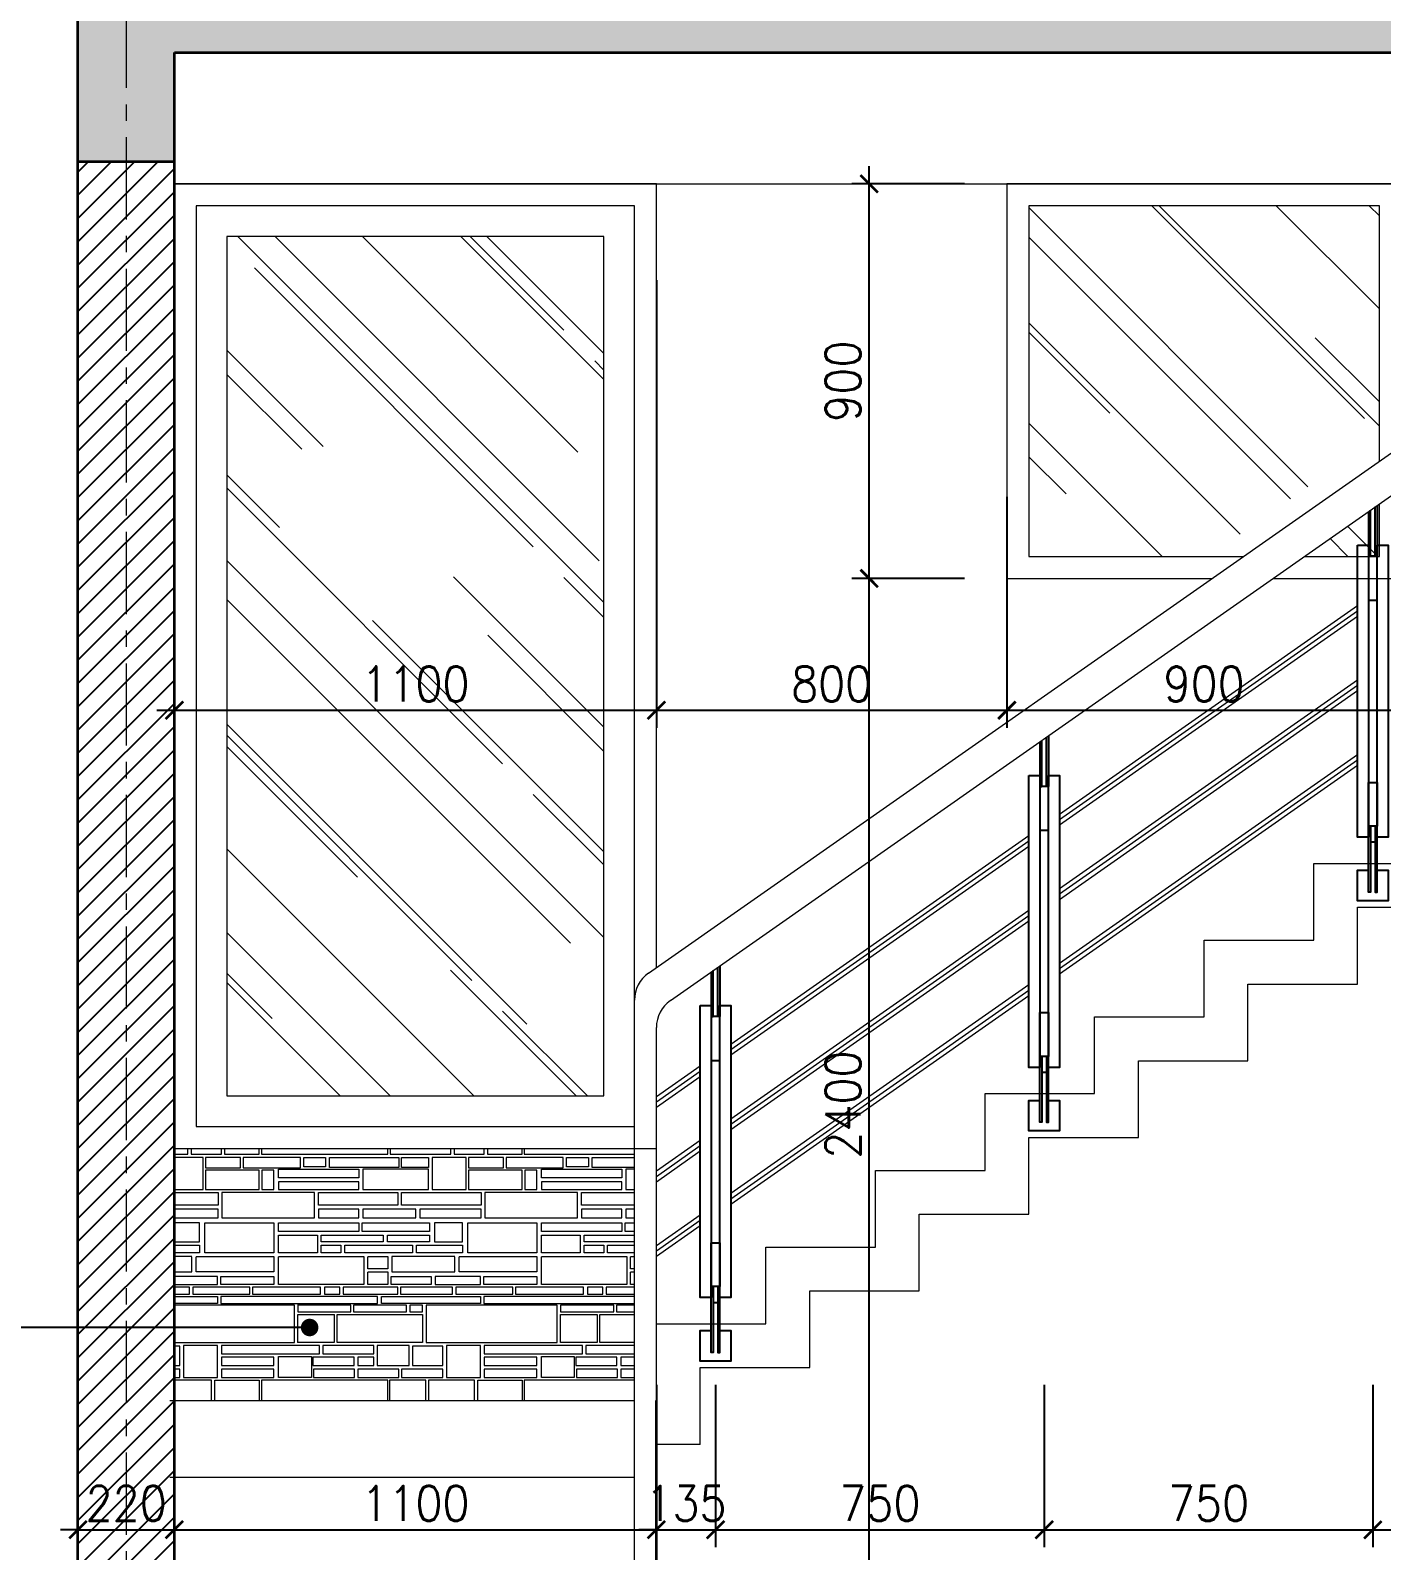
# Model space of a CAD drawing. Header units: millimetres. Extents: x -529782 to -142003, y -492574 to -273331.
# Drawn here: x -190988 to -187905, y -457506 to -454039 of the extents above; entities that cross this region are included whole.
import ezdxf

# ---------------------------------------------------------------- set-up
doc = ezdxf.new("R2010")
doc.units = ezdxf.units.MM
doc.header["$LTSCALE"] = 500
doc.header["$MEASUREMENT"] = 0
doc.header["$PDMODE"] = 3
doc.linetypes.add('CENTER', pattern=[2, 1.25, -0.25, 0.25, -0.25])
doc.layers.get('0').update_dxf_attribs({"linetype": 'CONTINUOUS', "lineweight": 13})
doc.layers.get('Defpoints').update_dxf_attribs({"color": 255, "linetype": 'CONTINUOUS', "lineweight": 13})
for name, color, linetype, lineweight in [('1.cat 30', 30, 'CONTINUOUS', 35), ('7.tim 67', 67, 'CENTER', 9), ('8.vat lieu 08', 8, 'CONTINUOUS', 5), ('CA.dim 08', 251, 'CONTINUOUS', 13), ('CA.thay 145', 145, 'CONTINUOUS', 18)]:
    doc.layers.add(name, color=color, linetype=linetype, lineweight=lineweight)
for name, color, linetype in [('HACH', 250, 'CONTINUOUS'), ('MANH1', 155, 'CONTINUOUS'), ('THAY', 7, 'CONTINUOUS')]:
    doc.layers.add(name, color=color, linetype=linetype)
doc.styles.get("Standard").update_dxf_attribs({"font": 'txt.shx', "width": 0.9})
doc.dimstyles.new('CA 40', dxfattribs={"dimscale": 0, "dimtxt": 80, "dimasz": 40, "dimexe": 40, "dimexo": 0, "dimgap": 20, "dimtad": 1, "dimdec": 0, "dimzin": 0, "dimdsep": 46, "dimtxsty": 'Standard', "dimblk": 'ARCHTICK', "dimcen": 0.09, "dimdle": 40, "dimclrd": 256, "dimclre": 256, "dimclrt": 7, "dimadec": 0, "dimazin": 0, "dimtfac": 1, "dimtdec": 0, "dimtix": 1, "dimtmove": 2, "dimatfit": 3, "dimldrblk": 'DOT', "dimfxl": 1, "dimtolj": 1, "dimtzin": 0, "dimarcsym": 0})

# ---------------------------------------------------------------- blocks, each defined once
blk = doc.blocks.new('\xadefwfw')
at = {"layer": 'MANH1'}
blk.add_line((29.7, -343.9), (40.3, -343.9), dxfattribs=at)
at = {"layer": 'THAY'}
for points in [[(45, 423.5), (45, 308), (40.3, 308), (40.3, 420.2)], [(25, 409.5), (25, 308), (29.7, 308), (29.7, 412.8)], [(45, -408.2), (70, -408.2), (70, -477.8), (0, -477.8), (0, -408.2), (25, -408.2)]]:
    blk.add_lwpolyline(points, dxfattribs=at)
for points in [[(0, 333), (25, 333), (25, -333), (0, -333)], [(45, 333), (70, 333), (70, -333), (45, -333)], [(25, 208), (45, 208), (45, 308), (25, 308)], [(25, -208), (45, -208), (45, -308), (25, -308)], [(25, -308), (29.7, -308), (29.7, -458), (25, -458)], [(45, -308), (40.3, -308), (40.3, -458), (45, -458)]]:
    blk.add_lwpolyline(points, close=True, dxfattribs=at)
blk = doc.blocks.new('_ArchTick')
at = {"color": 1, "linetype": 'ByBlock', "const_width": 0.15}
blk.add_lwpolyline([(-0.5, -0.5), (0.5, 0.5)], dxfattribs=at)
blk = doc.blocks.new('*D1015')
at = {"layer": 'CA.dim 08', "lineweight": -2, "transparency": 16777216}
for p, q in [((-190879.8, -457202.7), (-190879.8, -457498.3)), ((-190659.8, -457202.7), (-190659.8, -457498.3)), ((-190879.8, -457458.3), (-190919.8, -457458.3)), ((-190879.8, -457458.3), (-190659.8, -457458.3)), ((-190659.8, -457458.3), (-190619.8, -457458.3))]:
    blk.add_line(p, q, dxfattribs=at)
at = {"layer": 'Defpoints', "color": 0, "transparency": 16777216}
for p in [(-190879.8, -457202.7), (-190659.8, -457202.7), (-190659.8, -457458.3)]:
    blk.add_point(p, dxfattribs=at)
at = {"layer": 'CA.dim 08', "lineweight": -2, "transparency": 16777216, "xscale": 40, "yscale": 40, "zscale": 40}
blk.add_blockref('_ArchTick', (-190879.8, -457458.3), dxfattribs=at)
at = {"layer": 'CA.dim 08', "lineweight": -2, "transparency": 16777216, "xscale": 40, "yscale": 40, "zscale": 40, "rotation": 180}
blk.add_blockref('_ArchTick', (-190659.8, -457458.3), dxfattribs=at)
at = {"layer": 'CA.dim 08', "color": 7, "transparency": 16777216, "insert": (-190769.8, -457398.3), "char_height": 80, "attachment_point": 5}
blk.add_mtext('\\A1;220', dxfattribs=at)
blk = doc.blocks.new('_DOT')
at = {"color": 1, "linetype": 'ByBlock'}
blk.add_line((-0.5, 0), (-1, 0), dxfattribs=at)
at = {"color": 1, "linetype": 'ByBlock', "const_width": 0.5}
blk.add_lwpolyline([(-0.25, 0, 1), (0.25, 0, 1)], format="xyb", close=True, dxfattribs=at)
blk = doc.blocks.new('*D1016')
at = {"layer": 'CA.dim 08', "lineweight": -2, "transparency": 16777216}
for p, q in [((-190659.8, -457202.7), (-190659.8, -457498.3)), ((-189559.8, -457202.7), (-189559.8, -457498.3)), ((-190699.8, -457458.3), (-189519.8, -457458.3))]:
    blk.add_line(p, q, dxfattribs=at)
at = {"layer": 'Defpoints', "color": 0, "transparency": 16777216}
for p in [(-190659.8, -457202.7), (-189559.8, -457202.7), (-189559.8, -457458.3)]:
    blk.add_point(p, dxfattribs=at)
at = {"layer": 'CA.dim 08', "lineweight": -2, "transparency": 16777216, "xscale": 40, "yscale": 40, "zscale": 40, "rotation": 180}
blk.add_blockref('_ArchTick', (-190659.8, -457458.3), dxfattribs=at)
at = {"layer": 'CA.dim 08', "lineweight": -2, "transparency": 16777216, "xscale": 40, "yscale": 40, "zscale": 40}
blk.add_blockref('_ArchTick', (-189559.8, -457458.3), dxfattribs=at)
at = {"layer": 'CA.dim 08', "color": 7, "transparency": 16777216, "insert": (-190109.8, -457398.3), "char_height": 80, "attachment_point": 5}
blk.add_mtext('\\A1;1100', dxfattribs=at)
blk = doc.blocks.new('*D1017')
at = {"layer": 'CA.dim 08', "lineweight": -2, "transparency": 16777216}
for p, q in [((-189559.8, -457128.1), (-189559.8, -457498.3)), ((-189424.8, -457128.1), (-189424.8, -457498.3)), ((-189559.8, -457458.3), (-189599.8, -457458.3)), ((-189559.8, -457458.3), (-189424.8, -457458.3)), ((-189424.8, -457458.3), (-189384.8, -457458.3))]:
    blk.add_line(p, q, dxfattribs=at)
at = {"layer": 'Defpoints', "color": 0, "transparency": 16777216}
for p in [(-189559.8, -457128.1), (-189424.8, -457128.1), (-189424.8, -457458.3)]:
    blk.add_point(p, dxfattribs=at)
at = {"layer": 'CA.dim 08', "lineweight": -2, "transparency": 16777216, "xscale": 40, "yscale": 40, "zscale": 40}
blk.add_blockref('_ArchTick', (-189559.8, -457458.3), dxfattribs=at)
at = {"layer": 'CA.dim 08', "lineweight": -2, "transparency": 16777216, "xscale": 40, "yscale": 40, "zscale": 40, "rotation": 180}
blk.add_blockref('_ArchTick', (-189424.8, -457458.3), dxfattribs=at)
at = {"layer": 'CA.dim 08', "color": 7, "transparency": 16777216, "insert": (-189492.3, -457398.3), "char_height": 80, "attachment_point": 5}
blk.add_mtext('\\A1;135', dxfattribs=at)
blk = doc.blocks.new('*D1018')
at = {"layer": 'CA.dim 08', "lineweight": -2, "transparency": 16777216}
for p, q in [((-189424.8, -457128.1), (-189424.8, -457498.3)), ((-188674.8, -457128.1), (-188674.8, -457498.3)), ((-189464.8, -457458.3), (-188634.8, -457458.3))]:
    blk.add_line(p, q, dxfattribs=at)
at = {"layer": 'Defpoints', "color": 0, "transparency": 16777216}
for p in [(-189424.8, -457128.1), (-188674.8, -457128.1), (-188674.8, -457458.3)]:
    blk.add_point(p, dxfattribs=at)
at = {"layer": 'CA.dim 08', "lineweight": -2, "transparency": 16777216, "xscale": 40, "yscale": 40, "zscale": 40, "rotation": 180}
blk.add_blockref('_ArchTick', (-189424.8, -457458.3), dxfattribs=at)
at = {"layer": 'CA.dim 08', "lineweight": -2, "transparency": 16777216, "xscale": 40, "yscale": 40, "zscale": 40}
blk.add_blockref('_ArchTick', (-188674.8, -457458.3), dxfattribs=at)
at = {"layer": 'CA.dim 08', "color": 7, "transparency": 16777216, "insert": (-189049.8, -457398.3), "char_height": 80, "attachment_point": 5}
blk.add_mtext('\\A1;750', dxfattribs=at)
blk = doc.blocks.new('*D1019')
at = {"layer": 'CA.dim 08', "lineweight": -2, "transparency": 16777216}
for p, q in [((-188674.8, -457128.1), (-188674.8, -457498.3)), ((-187924.8, -457128.1), (-187924.8, -457498.3)), ((-188714.8, -457458.3), (-187884.8, -457458.3))]:
    blk.add_line(p, q, dxfattribs=at)
at = {"layer": 'Defpoints', "color": 0, "transparency": 16777216}
for p in [(-188674.8, -457128.1), (-187924.8, -457128.1), (-187924.8, -457458.3)]:
    blk.add_point(p, dxfattribs=at)
at = {"layer": 'CA.dim 08', "lineweight": -2, "transparency": 16777216, "xscale": 40, "yscale": 40, "zscale": 40, "rotation": 180}
blk.add_blockref('_ArchTick', (-188674.8, -457458.3), dxfattribs=at)
at = {"layer": 'CA.dim 08', "lineweight": -2, "transparency": 16777216, "xscale": 40, "yscale": 40, "zscale": 40}
blk.add_blockref('_ArchTick', (-187924.8, -457458.3), dxfattribs=at)
at = {"layer": 'CA.dim 08', "color": 7, "transparency": 16777216, "insert": (-188299.8, -457398.3), "char_height": 80, "attachment_point": 5}
blk.add_mtext('\\A1;750', dxfattribs=at)
blk = doc.blocks.new('*D1020')
at = {"layer": 'CA.dim 08', "lineweight": -2, "transparency": 16777216}
for p, q in [((-187924.8, -457128.1), (-187924.8, -457498.3)), ((-187174.8, -457128.1), (-187174.8, -457498.3)), ((-187964.8, -457458.3), (-187134.8, -457458.3))]:
    blk.add_line(p, q, dxfattribs=at)
at = {"layer": 'Defpoints', "color": 0, "transparency": 16777216}
for p in [(-187924.8, -457128.1), (-187174.8, -457128.1), (-187174.8, -457458.3)]:
    blk.add_point(p, dxfattribs=at)
at = {"layer": 'CA.dim 08', "lineweight": -2, "transparency": 16777216, "xscale": 40, "yscale": 40, "zscale": 40, "rotation": 180}
blk.add_blockref('_ArchTick', (-187924.8, -457458.3), dxfattribs=at)
at = {"layer": 'CA.dim 08', "lineweight": -2, "transparency": 16777216, "xscale": 40, "yscale": 40, "zscale": 40}
blk.add_blockref('_ArchTick', (-187174.8, -457458.3), dxfattribs=at)
at = {"layer": 'CA.dim 08', "color": 7, "transparency": 16777216, "insert": (-187549.8, -457398.3), "char_height": 80, "attachment_point": 5}
blk.add_mtext('\\A1;750', dxfattribs=at)
blk = doc.blocks.new('*D1021')
at = {"layer": 'CA.dim 08', "lineweight": -2, "transparency": 16777216}
for p, q in [((-189074, -457728.6), (-189074, -455248.6)), ((-188856.5, -455288.6), (-189114, -455288.6)), ((-188856.5, -457688.6), (-189114, -457688.6))]:
    blk.add_line(p, q, dxfattribs=at)
at = {"layer": 'Defpoints', "color": 0, "transparency": 16777216}
for p in [(-189074, -455288.6), (-188856.5, -455288.6), (-188856.5, -457688.6)]:
    blk.add_point(p, dxfattribs=at)
at = {"layer": 'CA.dim 08', "lineweight": -2, "transparency": 16777216, "xscale": 40, "yscale": 40, "zscale": 40}
for p, rotation in [((-189074, -455288.6), 90), ((-189074, -457688.6), 270)]:
    blk.add_blockref('_ArchTick', p, dxfattribs=dict(at, rotation=rotation))
at = {"layer": 'CA.dim 08', "color": 7, "transparency": 16777216, "insert": (-189134, -456488.6), "char_height": 80, "attachment_point": 5, "rotation": 90}
blk.add_mtext('\\A1;2400', dxfattribs=at)
blk = doc.blocks.new('*D1022')
at = {"layer": 'CA.dim 08', "lineweight": -2, "transparency": 16777216}
for p, q in [((-189074, -455328.6), (-189074, -454348.6)), ((-188856.5, -454388.6), (-189114, -454388.6)), ((-188856.5, -455288.6), (-189114, -455288.6))]:
    blk.add_line(p, q, dxfattribs=at)
at = {"layer": 'Defpoints', "color": 0, "transparency": 16777216}
for p in [(-189074, -454388.6), (-188856.5, -454388.6), (-188856.5, -455288.6)]:
    blk.add_point(p, dxfattribs=at)
at = {"layer": 'CA.dim 08', "lineweight": -2, "transparency": 16777216, "xscale": 40, "yscale": 40, "zscale": 40}
for p, rotation in [((-189074, -454388.6), 90), ((-189074, -455288.6), 270)]:
    blk.add_blockref('_ArchTick', p, dxfattribs=dict(at, rotation=rotation))
at = {"layer": 'CA.dim 08', "color": 7, "transparency": 16777216, "insert": (-189134, -454838.6), "char_height": 80, "attachment_point": 5, "rotation": 90}
blk.add_mtext('\\A1;900', dxfattribs=at)
blk = doc.blocks.new('*D1037')
at = {"layer": 'CA.dim 08', "lineweight": -2, "transparency": 16777216}
for p, q in [((-190659.8, -454608.3), (-190659.8, -455629.1)), ((-189559.8, -454608.3), (-189559.8, -455629.1)), ((-190699.8, -455589.1), (-189519.8, -455589.1))]:
    blk.add_line(p, q, dxfattribs=at)
at = {"layer": 'Defpoints', "color": 0, "transparency": 16777216}
for p in [(-190659.8, -454608.3), (-189559.8, -454608.3), (-189559.8, -455589.1)]:
    blk.add_point(p, dxfattribs=at)
at = {"layer": 'CA.dim 08', "lineweight": -2, "transparency": 16777216, "xscale": 40, "yscale": 40, "zscale": 40, "rotation": 180}
blk.add_blockref('_ArchTick', (-190659.8, -455589.1), dxfattribs=at)
at = {"layer": 'CA.dim 08', "lineweight": -2, "transparency": 16777216, "xscale": 40, "yscale": 40, "zscale": 40}
blk.add_blockref('_ArchTick', (-189559.8, -455589.1), dxfattribs=at)
at = {"layer": 'CA.dim 08', "color": 7, "transparency": 16777216, "insert": (-190109.8, -455529.1), "char_height": 80, "attachment_point": 5}
blk.add_mtext('\\A1;1100', dxfattribs=at)
blk = doc.blocks.new('*D1038')
at = {"layer": 'CA.dim 08', "lineweight": -2, "transparency": 16777216}
for p, q in [((-189559.8, -454608.3), (-189559.8, -455629.1)), ((-188759.8, -455102.1), (-188759.8, -455629.1)), ((-189599.8, -455589.1), (-188719.8, -455589.1))]:
    blk.add_line(p, q, dxfattribs=at)
at = {"layer": 'Defpoints', "color": 0, "transparency": 16777216}
for p in [(-189559.8, -454608.3), (-188759.8, -455102.1), (-188759.8, -455589.1)]:
    blk.add_point(p, dxfattribs=at)
at = {"layer": 'CA.dim 08', "lineweight": -2, "transparency": 16777216, "xscale": 40, "yscale": 40, "zscale": 40, "rotation": 180}
blk.add_blockref('_ArchTick', (-189559.8, -455589.1), dxfattribs=at)
at = {"layer": 'CA.dim 08', "lineweight": -2, "transparency": 16777216, "xscale": 40, "yscale": 40, "zscale": 40}
blk.add_blockref('_ArchTick', (-188759.8, -455589.1), dxfattribs=at)
at = {"layer": 'CA.dim 08', "color": 7, "transparency": 16777216, "insert": (-189159.8, -455529.1), "char_height": 80, "attachment_point": 5}
blk.add_mtext('\\A1;800', dxfattribs=at)
blk = doc.blocks.new('*D1039')
at = {"layer": 'CA.dim 08', "lineweight": -2, "transparency": 16777216}
for p, q in [((-187859.8, -454855.2), (-187859.8, -455629.1)), ((-188759.8, -455102.1), (-188759.8, -455629.1)), ((-188799.8, -455589.1), (-187819.8, -455589.1))]:
    blk.add_line(p, q, dxfattribs=at)
at = {"layer": 'Defpoints', "color": 0, "transparency": 16777216}
for p in [(-187859.8, -454855.2), (-188759.8, -455102.1), (-187859.8, -455589.1)]:
    blk.add_point(p, dxfattribs=at)
at = {"layer": 'CA.dim 08', "lineweight": -2, "transparency": 16777216, "xscale": 40, "yscale": 40, "zscale": 40, "rotation": 180}
blk.add_blockref('_ArchTick', (-188759.8, -455589.1), dxfattribs=at)
at = {"layer": 'CA.dim 08', "lineweight": -2, "transparency": 16777216, "xscale": 40, "yscale": 40, "zscale": 40}
blk.add_blockref('_ArchTick', (-187859.8, -455589.1), dxfattribs=at)
at = {"layer": 'CA.dim 08', "color": 7, "transparency": 16777216, "insert": (-188309.8, -455529.1), "char_height": 80, "attachment_point": 5}
blk.add_mtext('\\A1;900', dxfattribs=at)

msp = doc.modelspace()

# ---------------------------------------------------------------- hatches: boundary and pattern name
at = {"layer": '8.vat lieu 08'}
h = msp.add_hatch(dxfattribs=at)
h.set_pattern_fill('AR-RROOF', color=256, scale=300, angle=315, style=0)
h.set_pattern_definition([(315, (69344.02, -85503.07), (678.8225, -254.55844), [4500, -600, 1500, -300]), (315, (69732.23, -85679.14), (70.00357, 494.26764), [900, -99, 1800, -225]), (315, (69630.4, -85428.82), (1245.21504, -960.95812), [2400, -420, 1200, -300])])
h.paths.add_polyline_path([(-187909.8, -454438.6), (-188709.8, -454438.6), (-188709.8, -455238.6), (-188300.5, -455238.6), (-187909.8, -454965.1)])
h.paths.add_polyline_path([(-187909.8, -455118.7), (-188081, -455238.6), (-187909.8, -455238.6)])
h = msp.add_hatch(dxfattribs=at)
h.set_pattern_fill('AR-RROOF', color=256, scale=300, angle=315, style=0)
h.set_pattern_definition([(315, (98172.52, -85503.07), (678.82251, -254.55844), [4500, -600, 1500, -300]), (315, (98560.73, -85679.14), (70.00357, 494.26764), [900, -99, 1800, -225]), (315, (98458.9, -85428.82), (1245.21504, -960.958116), [2400, -420, 1200, -300])])
h.paths.add_polyline_path([(-189679.8, -454508.6), (-190539.8, -454508.6), (-190539.8, -456468.6), (-189679.8, -456468.6)])
h = msp.add_hatch(dxfattribs=at)
h.set_pattern_fill('FLDSTONE', color=250, scale=600, style=0, pattern_type=2)
h.set_pattern_definition([(180, (98252.4, -85111.3), (-7e-14, -600), [74.9442, -525.0558]), (270, (98252.4, -85063.87), (600, -1e-13), [47.4408, -552.5592]), (180, (98372.3, -85499.6), (-7e-14, -600), [194.8548, -405.1452]), (270, (98372.3, -85435.9), (600, -1e-13), [63.6702, -536.3298]), (0, (98177.46, -85435.9), (0, 600), [194.8548, -405.1452]), (90, (98177.46, -85499.6), (-600, 4e-14), [63.6702, -536.3298]), (180, (98427.3, -85499.6), (-7e-14, -600), [46.2156, -553.7844]), (270, (98427.3, -85470.86), (600, -1e-13), [28.7142, -571.2858]), (0, (98381.06, -85470.86), (0, 600), [46.2156, -553.7844]), (90, (98381.06, -85499.6), (-600, 4e-14), [28.7142, -571.2858]), (180, (98525.95, -85499.6), (-7e-14, -600), [91.182, -508.818]), (270, (98525.95, -85480.85), (600, -1e-13), [18.7266, -581.2734]), (0, (98434.77, -85480.85), (0, 600), [91.182, -508.818]), (90, (98434.77, -85499.6), (-600, 4e-14), [18.7266, -581.2734]), (180, (98579.66, -85435.9), (-7e-14, -600), [143.643, -456.357]), (90, (98579.66, -85470.86), (-600, 4e-14), [34.9566, -565.0434]), (0, (98436, -85470.86), (0, 600), [143.643, -456.357]), (270, (98436, -85435.9), (600, -1e-13), [34.9566, -565.0434]), (270, (98427.3, -85435.9), (600, -1e-13), [27.4656, -572.5344]), (0, (98381.06, -85435.9), (0, 600), [46.2156, -553.7844]), (90, (98381.06, -85463.37), (-600, 4e-14), [27.4656, -572.5344]), (180, (98427.3, -85463.37), (-7e-14, -600), [46.2156, -553.7844]), (180, (98638.36, -85480.85), (-7e-14, -600), [103.6728, -496.3272]), (90, (98638.36, -85499.6), (-600, 4e-14), [18.7266, -581.2734]), (0, (98534.7, -85499.6), (0, 600), [103.6728, -496.3272]), (270, (98534.7, -85480.85), (600, -1e-13), [18.7266, -581.2734]), (180, (98767, -85499.6), (-7e-14, -600), [121.1598, -478.8402]), (270, (98767, -85480.85), (600, -1e-13), [18.7266, -581.2734]), (0, (98645.86, -85480.85), (0, 600), [121.1598, -478.8402]), (90, (98645.86, -85499.6), (-600, 4e-14), [18.7266, -581.2734]), (180, (98767, -85470.86), (-7e-14, -600), [177.3678, -422.6322]), (270, (98767, -85435.9), (600, -1e-13), [34.9566, -565.0434]), (0, (98589.65, -85435.9), (0, 600), [177.3678, -422.6322]), (90, (98589.65, -85470.86), (-600, 4e-14), [34.9566, -565.0434]), (270, (98767, -85358.5), (600, -1e-13), [68.664, -531.336]), (0, (98609.64, -85358.5), (0, 600), [157.383, -442.617]), (90, (98609.64, -85427.16), (-600, 4e-14), [68.664, -531.336]), (180, (98767, -85427.16), (-7e-14, -600), [157.383, -442.617]), (270, (98597.15, -85409.7), (600, -1e-13), [17.478, -582.522]), (0, (98492.2, -85409.7), (0, 600), [104.922, -495.078]), (90, (98492.2, -85427.16), (-600, 4e-14), [17.478, -582.522]), (180, (98597.15, -85427.16), (-7e-14, -600), [104.922, -495.078]), (0, (98533.44, -85402.2), (0, 600), [63.7026, -536.2974]), (270, (98533.44, -85358.5), (600, -1e-13), [43.6956, -556.3044]), (180, (98597.15, -85358.5), (-7e-14, -600), [63.7026, -536.2974]), (90, (98597.15, -85402.2), (-600, 4e-14), [43.6956, -556.3044]), (0, (98328.6, -85409.7), (0, 600), [154.8846, -445.1154]), (90, (98328.6, -85427.16), (-600, 4e-14), [17.478, -582.522]), (180, (98483.5, -85427.16), (-7e-14, -600), [154.8846, -445.1154]), (270, (98483.5, -85409.7), (600, -1e-13), [17.478, -582.522]), (270, (98522.2, -85387.2), (600, -1e-13), [14.9814, -585.0186]), (0, (98426, -85387.2), (0, 600), [96.1782, -503.8218]), (90, (98426, -85402.2), (-600, 4e-14), [14.9814, -585.0186]), (180, (98522.2, -85402.2), (-7e-14, -600), [96.1782, -503.8218]), (270, (98522.2, -85358.5), (600, -1e-13), [19.9752, -580.0248]), (0, (98368.57, -85358.5), (0, 600), [153.6354, -446.3646]), (90, (98368.57, -85378.5), (-600, 4e-14), [19.9752, -580.0248]), (180, (98522.2, -85378.5), (-7e-14, -600), [153.6354, -446.3646]), (0, (98274.9, -85387.2), (0, 600), [141.1452, -458.8548]), (90, (98274.9, -85402.2), (-600, 4e-14), [14.9814, -585.0186]), (180, (98416.03, -85402.2), (-7e-14, -600), [141.1452, -458.8548]), (270, (98416.03, -85387.2), (600, -1e-13), [14.9814, -585.0186]), (0, (98274.9, -85409.7), (0, 600), [44.9664, -555.0336]), (90, (98274.9, -85427.16), (-600, 4e-14), [17.478, -582.522]), (180, (98319.85, -85427.16), (-7e-14, -600), [44.9664, -555.0336]), (270, (98319.85, -85409.7), (600, -1e-13), [17.478, -582.522]), (270, (98266.14, -85387.2), (600, -1e-13), [39.9498, -560.0502]), (0, (98177.46, -85387.2), (0, 600), [88.6842, -511.3158]), (90, (98177.46, -85427.16), (-600, 4e-14), [39.9498, -560.0502]), (180, (98266.14, -85427.16), (-7e-14, -600), [88.6842, -511.3158]), (270, (98361.1, -85358.5), (600, -1e-13), [19.9752, -580.0248]), (0, (98177.46, -85358.5), (0, 600), [183.6132, -416.3868]), (90, (98177.46, -85378.5), (-600, 4e-14), [19.9752, -580.0248]), (180, (98361.1, -85378.5), (-7e-14, -600), [183.6132, -416.3868]), (270, (98268.64, -85327.3), (600, -1e-13), [19.9752, -580.0248]), (180, (98361.1, -85327.3), (-7e-14, -600), [92.4312, -507.5688]), (90, (98361.1, -85347.26), (-600, 4e-14), [19.9752, -580.0248]), (0, (98268.64, -85347.26), (0, 600), [92.4312, -507.5688]), (180, (98449.75, -85318.55), (-7e-14, -600), [181.1154, -418.8846]), (270, (98449.75, -85289.84), (600, -1e-13), [28.7142, -571.2858]), (0, (98268.64, -85289.84), (0, 600), [181.1154, -418.8846]), (90, (98268.64, -85318.55), (-600, 4e-14), [28.7142, -571.2858]), (180, (98491, -85327.3), (-7e-14, -600), [121.1598, -478.8402]), (90, (98491, -85347.26), (-600, 4e-14), [19.9752, -580.0248]), (0, (98369.8, -85347.26), (0, 600), [121.1598, -478.8402]), (270, (98369.8, -85327.3), (600, -1e-13), [19.9752, -580.0248]), (180, (98639.6, -85327.3), (-7e-14, -600), [139.896, -460.104]), (90, (98639.6, -85347.26), (-600, 4e-14), [19.9752, -580.0248]), (0, (98499.7, -85347.26), (0, 600), [139.896, -460.104]), (270, (98499.7, -85327.3), (600, -1e-13), [19.9752, -580.0248]), (180, (98639.6, -85318.55), (-7e-14, -600), [181.1154, -418.8846]), (270, (98639.6, -85289.84), (600, -1e-13), [28.7142, -571.2858]), (0, (98458.5, -85289.84), (0, 600), [181.1154, -418.8846]), (90, (98458.5, -85318.55), (-600, 4e-14), [28.7142, -571.2858]), (270, (98177.46, -85264.87), (600, -1e-13), [17.478, -582.522]), (180, (98361.1, -85264.87), (-7e-14, -600), [183.6132, -416.3868]), (90, (98361.1, -85282.35), (-600, 4e-14), [17.478, -582.522]), (0, (98177.46, -85282.35), (0, 600), [183.6132, -416.3868]), (270, (98361.1, -85236.15), (600, -1e-13), [19.9752, -580.0248]), (0, (98177.46, -85236.15), (0, 600), [183.6132, -416.3868]), (90, (98177.46, -85256.1), (-600, 4e-14), [19.9752, -580.0248]), (180, (98361.1, -85256.1), (-7e-14, -600), [183.6132, -416.3868]), (180, (98519.7, -85236.15), (-7e-14, -600), [149.8884, -450.1116]), (90, (98519.7, -85282.35), (-600, 4e-14), [46.1922, -553.8078]), (0, (98369.8, -85282.35), (0, 600), [149.8884, -450.1116]), (270, (98369.8, -85236.15), (600, -1e-13), [46.1922, -553.8078]), (180, (98284.9, -85231.16), (-7e-14, -600), [49.9626, -550.0374]), (270, (98284.9, -85209.94), (600, -1e-13), [21.2232, -578.7768]), (0, (98234.9, -85209.94), (0, 600), [49.9626, -550.0374]), (90, (98234.9, -85231.16), (-600, 4e-14), [21.2232, -578.7768]), (180, (98452.25, -85232.4), (-7e-14, -600), [158.6322, -441.3678]), (270, (98452.25, -85209.94), (600, -1e-13), [22.4718, -577.5282]), (0, (98293.6, -85209.94), (0, 600), [158.6322, -441.3678]), (90, (98293.6, -85232.4), (-600, 4e-14), [22.4718, -577.5282]), (180, (98519.7, -85232.4), (-7e-14, -600), [61.2042, -538.7958]), (270, (98519.7, -85209.94), (600, -1e-13), [22.4718, -577.5282]), (0, (98458.5, -85209.94), (0, 600), [61.2042, -538.7958]), (90, (98458.5, -85232.4), (-600, 4e-14), [22.4718, -577.5282]), (180, (98605.9, -85209.94), (-7e-14, -600), [77.4426, -522.5574]), (90, (98605.9, -85282.35), (-600, 4e-14), [72.4092, -527.5908]), (0, (98528.45, -85282.35), (0, 600), [77.4426, -522.5574]), (270, (98528.45, -85209.94), (600, -1e-13), [72.4092, -527.5908]), (180, (98690.8, -85209.94), (-7e-14, -600), [79.9404, -520.0596]), (90, (98690.8, -85233.66), (-600, 4e-14), [23.7204, -576.2796]), (0, (98610.9, -85233.66), (0, 600), [79.9404, -520.0596]), (270, (98610.9, -85209.94), (600, -1e-13), [23.7204, -576.2796]), (180, (98733.3, -85238.65), (-7e-14, -600), [122.409, -477.591]), (90, (98733.3, -85282.35), (-600, 4e-14), [43.6956, -556.3044]), (0, (98610.9, -85282.35), (0, 600), [122.409, -477.591]), (270, (98610.9, -85238.65), (600, -1e-13), [43.6956, -556.3044]), (180, (98767, -85238.65), (-7e-14, -600), [27.4794, -572.5206]), (90, (98767, -85282.35), (-600, 4e-14), [43.6956, -556.3044]), (0, (98739.54, -85282.35), (0, 600), [27.4794, -572.5206]), (270, (98739.54, -85238.65), (600, -1e-13), [43.6956, -556.3044]), (180, (98859.9, -85289.84), (-7e-14, -600), [211.539, -388.461]), (90, (98859.9, -85347.26), (-600, 4e-14), [57.4284, -542.5716]), (0, (98648.36, -85347.26), (0, 600), [211.539, -388.461]), (270, (98648.36, -85289.84), (600, -1e-13), [57.4284, -542.5716]), (180, (98827.4, -85209.94), (-7e-14, -600), [130.3494, -469.6506]), (90, (98827.4, -85233.66), (-600, 4e-14), [23.7204, -576.2796]), (0, (98697.1, -85233.66), (0, 600), [130.3494, -469.6506]), (270, (98697.1, -85209.94), (600, -1e-13), [23.7204, -576.2796]), (270, (98432.27, -85181.2), (600, -1e-13), [21.2232, -578.7768]), (180, (98570.9, -85181.2), (-7e-14, -600), [138.6468, -461.3532]), (90, (98570.9, -85202.45), (-600, 4e-14), [21.2232, -578.7768]), (0, (98432.27, -85202.45), (0, 600), [138.6468, -461.3532]), (270, (98431, -85117.55), (600, -1e-13), [54.9312, -545.0688]), (180, (98513.46, -85117.55), (-7e-14, -600), [82.4388, -517.5612]), (90, (98513.46, -85172.5), (-600, 4e-14), [54.9312, -545.0688]), (0, (98431, -85172.5), (0, 600), [82.4388, -517.5612]), (180, (98624.6, -85117.55), (-7e-14, -600), [104.922, -495.078]), (90, (98624.6, -85172.5), (-600, 4e-14), [54.9312, -545.0688]), (0, (98519.7, -85172.5), (0, 600), [104.922, -495.078]), (270, (98519.7, -85117.55), (600, -1e-13), [54.9312, -545.0688]), (180, (98647.1, -85181.2), (-7e-14, -600), [68.6988, -531.3012]), (90, (98647.1, -85202.45), (-600, 4e-14), [21.2232, -578.7768]), (0, (98578.4, -85202.45), (0, 600), [68.6988, -531.3012]), (270, (98578.4, -85181.2), (600, -1e-13), [21.2232, -578.7768]), (180, (98733.3, -85181.2), (-7e-14, -600), [78.6912, -521.3088]), (90, (98733.3, -85202.45), (-600, 4e-14), [21.2232, -578.7768]), (0, (98654.6, -85202.45), (0, 600), [78.6912, -521.3088]), (270, (98654.6, -85181.2), (600, -1e-13), [21.2232, -578.7768]), (180, (98733.3, -85172.5), (-7e-14, -600), [101.175, -498.825]), (270, (98733.3, -85117.55), (600, -1e-13), [54.9312, -545.0688]), (0, (98632.1, -85117.55), (0, 600), [101.175, -498.825]), (90, (98632.1, -85172.5), (-600, 4e-14), [54.9312, -545.0688]), (180, (98351.1, -85092.6), (-7e-14, -600), [93.6804, -506.3196]), (90, (98351.1, -85111.3), (-600, 4e-14), [18.7266, -581.2734]), (0, (98257.4, -85111.3), (0, 600), [93.6804, -506.3196]), (270, (98257.4, -85092.6), (600, -1e-13), [18.7266, -581.2734]), (180, (98452.25, -85092.6), (-7e-14, -600), [93.6804, -506.3196]), (90, (98452.25, -85111.3), (-600, 4e-14), [18.7266, -581.2734]), (0, (98358.6, -85111.3), (0, 600), [93.6804, -506.3196]), (270, (98358.6, -85092.6), (600, -1e-13), [18.7266, -581.2734]), (180, (98552.2, -85092.6), (-7e-14, -600), [93.6804, -506.3196]), (90, (98552.2, -85111.3), (-600, 4e-14), [18.7266, -581.2734]), (0, (98458.5, -85111.3), (0, 600), [93.6804, -506.3196]), (270, (98458.5, -85092.6), (600, -1e-13), [18.7266, -581.2734]), (180, (98638.36, -85038.9), (-7e-14, -600), [77.4426, -522.5574]), (90, (98638.36, -85111.3), (-600, 4e-14), [72.4092, -527.5908]), (0, (98560.9, -85111.3), (0, 600), [77.4426, -522.5574]), (270, (98560.9, -85038.9), (600, -1e-13), [72.4092, -527.5908]), (0, (98177.46, -85063.87), (0, 600), [74.9442, -525.0558]), (90, (98177.46, -85111.3), (-600, 4e-14), [47.4408, -552.5592]), (180, (98349.8, -85065.1), (-7e-14, -600), [93.6804, -506.3196]), (90, (98349.8, -85083.84), (-600, 4e-14), [18.7266, -581.2734]), (0, (98256.15, -85083.84), (0, 600), [93.6804, -506.3196]), (270, (98256.15, -85065.1), (600, -1e-13), [18.7266, -581.2734]), (180, (98394.8, -85065.1), (-7e-14, -600), [36.2232, -563.7768]), (90, (98394.8, -85083.84), (-600, 4e-14), [18.7266, -581.2734]), (0, (98358.6, -85083.84), (0, 600), [36.2232, -563.7768]), (270, (98358.6, -85065.1), (600, -1e-13), [18.7266, -581.2734]), (180, (98394.8, -85038.9), (-7e-14, -600), [116.1636, -483.8364]), (90, (98394.8, -85057.6), (-600, 4e-14), [18.7266, -581.2734]), (0, (98278.63, -85057.6), (0, 600), [116.1636, -483.8364]), (270, (98278.63, -85038.9), (600, -1e-13), [18.7266, -581.2734]), (180, (98476, -85038.9), (-7e-14, -600), [73.695, -526.305]), (90, (98476, -85083.84), (-600, 4e-14), [44.9436, -555.0564]), (0, (98402.3, -85083.84), (0, 600), [73.695, -526.305]), (270, (98402.3, -85038.9), (600, -1e-13), [44.9436, -555.0564]), (180, (98552.2, -85040.15), (-7e-14, -600), [68.6988, -531.3012]), (90, (98552.2, -85083.84), (-600, 4e-14), [43.6956, -556.3044]), (0, (98483.5, -85083.84), (0, 600), [68.6988, -531.3012]), (270, (98483.5, -85040.15), (600, -1e-13), [43.6956, -556.3044]), (180, (98767, -85065.1), (-7e-14, -600), [119.9106, -480.0894]), (90, (98767, -85083.84), (-600, 4e-14), [18.7266, -581.2734]), (0, (98647.1, -85083.84), (0, 600), [119.9106, -480.0894]), (270, (98647.1, -85065.1), (600, -1e-13), [18.7266, -581.2734]), (180, (98767, -85092.6), (-7e-14, -600), [119.9106, -480.0894]), (90, (98767, -85111.3), (-600, 4e-14), [18.7266, -581.2734]), (0, (98647.1, -85111.3), (0, 600), [119.9106, -480.0894]), (270, (98647.1, -85092.6), (600, -1e-13), [18.7266, -581.2734]), (180, (98505.96, -85031.4), (-7e-14, -600), [194.8548, -405.1452]), (270, (98505.96, -84967.74), (600, -1e-13), [63.6702, -536.3298]), (0, (98311.1, -84967.74), (0, 600), [194.8548, -405.1452]), (90, (98311.1, -85031.4), (-600, 4e-14), [63.6702, -536.3298]), (270, (98304.86, -84967.74), (600, -1e-13), [63.6702, -536.3298]), (0, (98221.2, -84967.74), (0, 600), [83.688, -516.312]), (90, (98221.2, -85031.4), (-600, 4e-14), [63.6702, -536.3298]), (180, (98304.86, -85031.4), (-7e-14, -600), [83.688, -516.312]), (180, (98342.34, -84946.5), (-7e-14, -600), [121.1598, -478.8402]), (90, (98342.34, -84961.5), (-600, 4e-14), [14.9814, -585.0186]), (0, (98221.2, -84961.5), (0, 600), [121.1598, -478.8402]), (270, (98221.2, -84946.5), (600, -1e-13), [14.9814, -585.0186]), (180, (98469.74, -84946.5), (-7e-14, -600), [121.1598, -478.8402]), (90, (98469.74, -84961.5), (-600, 4e-14), [14.9814, -585.0186]), (0, (98348.6, -84961.5), (0, 600), [121.1598, -478.8402]), (270, (98348.6, -84946.5), (600, -1e-13), [14.9814, -585.0186]), (180, (98505.96, -84946.5), (-7e-14, -600), [28.7286, -571.2714]), (90, (98505.96, -84961.5), (-600, 4e-14), [14.9814, -585.0186]), (0, (98477.23, -84961.5), (0, 600), [28.7286, -571.2714]), (270, (98477.23, -84946.5), (600, -1e-13), [14.9814, -585.0186]), (180, (98638.36, -84942.8), (-7e-14, -600), [226.0818, -373.9182]), (270, (98638.36, -84926.54), (600, -1e-13), [16.23, -583.77]), (0, (98412.3, -84926.54), (0, 600), [226.0818, -373.9182]), (90, (98412.3, -84942.8), (-600, 4e-14), [16.23, -583.77]), (180, (98317.35, -84905.3), (-7e-14, -600), [34.974, -565.026]), (90, (98317.35, -84921.55), (-600, 4e-14), [16.23, -583.77]), (0, (98282.4, -84921.55), (0, 600), [34.974, -565.026]), (270, (98282.4, -84905.3), (600, -1e-13), [16.23, -583.77]), (180, (98449.75, -84905.3), (-7e-14, -600), [124.9068, -475.0932]), (90, (98449.75, -84921.55), (-600, 4e-14), [16.23, -583.77]), (0, (98324.85, -84921.55), (0, 600), [124.9068, -475.0932]), (270, (98324.85, -84905.3), (600, -1e-13), [16.23, -583.77]), (180, (98574.66, -84905.3), (-7e-14, -600), [118.662, -481.338]), (90, (98574.66, -84921.55), (-600, 4e-14), [16.23, -583.77]), (0, (98456, -84921.55), (0, 600), [118.662, -481.338]), (270, (98456, -84905.3), (600, -1e-13), [16.23, -583.77]), (180, (98712.06, -84905.3), (-7e-14, -600), [129.9036, -470.0964]), (90, (98712.06, -84921.55), (-600, 4e-14), [16.23, -583.77]), (0, (98582.16, -84921.55), (0, 600), [129.9036, -470.0964]), (270, (98582.16, -84905.3), (600, -1e-13), [16.23, -583.77]), (180, (99027.3, -85117.55), (-7e-14, -600), [288.9816, -311.0184]), (90, (99027.3, -85202.45), (-600, 4e-14), [84.894, -515.106]), (0, (98738.3, -85202.45), (0, 600), [288.9816, -311.0184]), (270, (98738.3, -85117.55), (600, -1e-13), [84.894, -515.106]), (180, (98871.14, -85038.9), (-7e-14, -600), [224.0298, -375.9702]), (90, (98871.14, -85057.6), (-600, 4e-14), [18.7266, -581.2734]), (0, (98647.1, -85057.6), (0, 600), [224.0298, -375.9702]), (270, (98647.1, -85038.9), (600, -1e-13), [18.7266, -581.2734]), (180, (98813.7, -84946.5), (-7e-14, -600), [298.974, -301.026]), (90, (98813.7, -85031.4), (-600, 4e-14), [84.894, -515.106]), (0, (98514.7, -85031.4), (0, 600), [298.974, -301.026]), (270, (98514.7, -84946.5), (600, -1e-13), [84.894, -515.106]), (180, (99003.54, -84926.54), (-7e-14, -600), [357.6804, -242.3196]), (90, (99003.54, -84942.8), (-600, 4e-14), [16.23, -583.77]), (0, (98645.86, -84942.8), (0, 600), [357.6804, -242.3196]), (270, (98645.86, -84926.54), (600, -1e-13), [16.23, -583.77]), (180, (98873.64, -84905.3), (-7e-14, -600), [155.331, -444.669]), (90, (98873.64, -84921.55), (-600, 4e-14), [16.23, -583.77]), (0, (98718.3, -84921.55), (0, 600), [155.331, -444.669]), (270, (98718.3, -84905.3), (600, -1e-13), [16.23, -583.77])])
h.paths.add_polyline_path([(-189609.8, -456588.6), (-190659.8, -456588.6), (-190659.8, -457163.6), (-189609.8, -457163.6)])
at = {"layer": 'HACH'}
h = msp.add_hatch(dxfattribs=at)
h.set_pattern_fill('CHAU-01', color=256, scale=10, style=0, pattern_type=2)
h.set_pattern_definition([(50, (-127563.285, -36254.28), (71.726018, -6.2752135), [7.5, -82.5]), (355, (-127563.285, -36254.28), (-13.875133, 75.219213), [6, -66]), (100.4514, (-127557.31, -36254.8), (57.850938, 68.943954), [6.374019, -70.114211]), (46.1842, (-127563.285, -36234.28), (106.724105, -16.551901), [11.25, -123.75]), (96.6356, (-127554.39, -36235.66), (93.46627, 97.411787), [9.56103, -105.1713]), (351.1842, (-127563.28, -36234.28), (93.466195, 97.41186), [9, -99]), (21, (-127553.285, -36239.28), (59.690705, -40.261889), [7.5, -82.5]), (326, (-127553.285, -36239.28), (24.331533, 72.515005), [6, -66]), (71.4514, (-127548.31, -36242.63), (84.022263, 32.25305), [6.374019, -70.114211]), (37.5, (-127563.285, -36254.278), (1.2159855, 33.2893854), [0, -65.2, 0, -67, 0, -66.25]), (7.5, (-127563.285, -36254.278), (26.3069537, 39.4411712), [0, -38.2, 0, -63.7, 0, -25.25]), (327.5, (-127585.585, -36254.278), (53.3822436, -2.2554872), [0, -25, 0, -78, 0, -103.5]), (317.5, (-127595.585, -36254.28), (58.318617, 10.010498), [0, -32.5, 0, -51.8, 0, -73.5]), (45, (-127563.285, -36254.278), (-30.052038, 30.052038), []), (45, (-127563.285, -36242.028), (-30.052038, 30.052038), [])])
h.paths.add_polyline_path([(-190879.8, -453988.6), (-190879.8, -454338.6), (-190659.8, -454338.6), (-190659.8, -454088.6), (-187239.8, -454088.6), (-187239.8, -454338.6), (-187059.8, -454338.6), (-187059.8, -454263.6), (-186811.1, -454263.6), (-186811.1, -454438.6), (-186233.8, -454438.6), (-186233.8, -454613.6), (-185669.8, -454613.6), (-185669.8, -454513.6), (-186133.8, -454513.6), (-186133.8, -454338.6), (-186711.1, -454338.6), (-186711.1, -454163.6), (-187059.8, -454163.6), (-187059.8, -453988.6)])
h.paths.add_polyline_path([(-185779.8, -454338.6), (-185559.8, -454338.6), (-185559.8, -453988.6), (-185779.8, -453988.6)])
h = msp.add_hatch(dxfattribs=at)
h.set_pattern_fill('ANSI31', color=256, scale=300, style=0)
h.set_pattern_definition([(45, (-127563.285, -36254.278), (-26.5165043, 26.5165043), [])])
h.paths.add_polyline_path([(-190659.8, -454338.6), (-190879.8, -454338.6), (-190879.8, -457688.6), (-190659.8, -457688.6)])
h.paths.add_polyline_path([(-185779.8, -457688.6), (-185559.8, -457688.6), (-185559.8, -454338.6), (-185779.8, -454338.6), (-185779.8, -454513.6), (-185669.8, -454513.6), (-185669.8, -454613.6), (-185779.8, -454613.6)])

# ---------------------------------------------------------------- linework, layer by layer
at = {"layer": '1.cat 30'}
for p, q in [((-190879.8, -457788.6), (-190879.8, -453988.6)), ((-190659.8, -457788.6), (-190659.8, -454088.6)), ((-190659.8, -454088.6), (-187239.8, -454088.6)), ((-190659.8, -454338.6), (-190879.8, -454338.6)), ((-189559.8, -457688.6), (-189559.8, -457163.6))]:
    msp.add_line(p, q, dxfattribs=at)
at = {"layer": '7.tim 67', "ltscale": 0.3}
msp.add_line((-190769.8, -445282.2), (-190769.8, -459473.1), dxfattribs=at)
at = {"layer": 'CA.dim 08'}
for p, q in [((-188639.8, -455826), (-187959.8, -455350)), ((-188639.8, -455838.3), (-187959.8, -455362.3)), ((-188639.8, -455850.5), (-187959.8, -455374.5)), ((-188639.8, -455996), (-187959.8, -455520)), ((-188639.8, -456008.3), (-187959.8, -455532.3)), ((-188639.8, -456020.5), (-187959.8, -455544.5)), ((-188639.8, -456166), (-187959.8, -455690)), ((-188639.8, -456178.3), (-187959.8, -455702.3)), ((-188639.8, -456190.5), (-187959.8, -455714.5)), ((-189389.8, -456351), (-188709.8, -455875)), ((-189389.8, -456363.3), (-188709.8, -455887.3)), ((-189389.8, -456375.5), (-188709.8, -455899.5)), ((-189389.8, -456521), (-188709.8, -456045)), ((-189389.8, -456533.3), (-188709.8, -456057.3)), ((-189389.8, -456545.5), (-188709.8, -456069.5)), ((-189389.8, -456691), (-188709.8, -456215)), ((-189389.8, -456703.3), (-188709.8, -456227.3)), ((-189389.8, -456715.5), (-188709.8, -456239.5)), ((-189559.8, -456470), (-189459.8, -456400)), ((-189559.8, -456482.3), (-189459.8, -456412.3)), ((-189559.8, -456494.5), (-189459.8, -456424.5)), ((-189559.8, -456640), (-189459.8, -456570)), ((-189559.8, -456652.3), (-189459.8, -456582.3)), ((-189559.8, -456664.5), (-189459.8, -456594.5)), ((-189559.8, -456810), (-189459.8, -456740)), ((-189559.8, -456822.3), (-189459.8, -456752.3)), ((-189559.8, -456834.5), (-189459.8, -456764.5))]:
    msp.add_line(p, q, dxfattribs=at)
at = {"layer": 'CA.thay 145'}
for p, q in [((-190659.8, -454388.6), (-187059.8, -454388.6)), ((-189577.8, -456188.7), (-187059.8, -454426.1)), ((-189527.8, -456251.3), (-187059.8, -454523.7)), ((-189609.8, -457688.6), (-189609.8, -456250.1)), ((-189559.8, -457688.6), (-189559.8, -456312.8)), ((-190669.8, -457163.6), (-189609.8, -457163.6)), ((-189459.8, -457263.6), (-189559.8, -457263.6)), ((-190669.8, -457338.6), (-189609.8, -457338.6))]:
    msp.add_line(p, q, dxfattribs=at)
for points in [[(-189559.8, -456176.1), (-189559.8, -454388.6), (-190659.8, -454388.6), (-190659.8, -456588.6), (-189559.8, -456588.6), (-189559.8, -456312.8)], [(-187859.8, -454986.1), (-187859.8, -454388.6), (-188759.8, -454388.6), (-188759.8, -455288.6), (-188291.9, -455288.6)], [(-187909.8, -455021.1), (-187909.8, -454438.6), (-188709.8, -454438.6), (-188709.8, -455238.6), (-188220.5, -455238.6)], [(-188152.4, -455288.6), (-187859.8, -455288.6), (-187859.8, -455083.7)], [(-188081, -455238.6), (-187909.8, -455238.6), (-187909.8, -455118.7)], [(-189559.8, -457163.6), (-189559.8, -456988.6), (-189309.8, -456988.6), (-189309.8, -456813.6), (-189059.8, -456813.6), (-189059.8, -456638.6), (-188809.8, -456638.6), (-188809.8, -456463.6), (-188559.8, -456463.6), (-188559.8, -456288.6), (-188309.8, -456288.6), (-188309.8, -456113.6), (-188059.8, -456113.6), (-188059.8, -455938.6), (-187809.8, -455938.6), (-187809.8, -455763.6), (-187559.8, -455763.6), (-187559.8, -455588.6), (-187309.8, -455588.6), (-187309.8, -455413.6), (-187059.8, -455413.6)], [(-189459.8, -457263.6), (-189459.8, -457088.6), (-189209.8, -457088.6), (-189209.8, -456913.6), (-188959.8, -456913.6), (-188959.8, -456738.6), (-188709.8, -456738.6), (-188709.8, -456563.6), (-188459.8, -456563.6), (-188459.8, -456388.6), (-188209.8, -456388.6), (-188209.8, -456213.6), (-187959.8, -456213.6), (-187959.8, -456038.6), (-187709.8, -456038.6), (-187709.8, -455863.6), (-187459.8, -455863.6), (-187459.8, -455688.6), (-187209.8, -455688.6), (-187209.8, -455513.6), (-186959.8, -455513.6)]]:
    msp.add_lwpolyline(points, dxfattribs=at)
for points in [[(-190609.8, -456538.6), (-189609.8, -456538.6), (-189609.8, -454438.6), (-190609.8, -454438.6)], [(-190539.8, -456468.6), (-189679.8, -456468.6), (-189679.8, -454508.6), (-190539.8, -454508.6)]]:
    msp.add_lwpolyline(points, close=True, dxfattribs=at)
for centre in [(-189534.8, -456250.1), (-189484.8, -456312.8)]:
    msp.add_arc(centre, 75, 124.992, 180, dxfattribs=at)

# ---------------------------------------------------------------- block references
at = {"layer": 'CA.dim 08'}
for p in [(-187959.8, -455545.8), (-188709.8, -456070.8), (-189459.8, -456595.8)]:
    msp.add_blockref('\xadefwfw', p, dxfattribs=at)

# ---------------------------------------------------------------- dimensions: what is measured, and where the dimension line sits
for base, p1, p2, picture, middle in [((-189074, -454388.6), (-188856.5, -455288.6), (-188856.5, -454388.6), '*D1022', (-189134, -454838.6)), ((-189074, -455288.6), (-188856.5, -457688.6), (-188856.5, -455288.6), '*D1021', (-189134, -456488.6))]:
    dim = msp.add_linear_dim(base=base, p1=p1, p2=p2, angle=90, dimstyle='CA 40', override={"dimscale": 1}, dxfattribs=at)
    dim.commit()
    dim.dimension.update_dxf_attribs({"geometry": picture, "text_midpoint": middle})
for base, p1, p2, picture, middle in [((-189559.8, -455589.1), (-190659.8, -454608.3), (-189559.8, -454608.3), '*D1037', (-190109.8, -455529.1)), ((-188759.8, -455589.1), (-189559.8, -454608.3), (-188759.8, -455102.1), '*D1038', (-189159.8, -455529.1)), ((-187859.8, -455589.1), (-188759.8, -455102.1), (-187859.8, -454855.2), '*D1039', (-188309.8, -455529.1)), ((-189424.8, -457458.3), (-189559.8, -457128.1), (-189424.8, -457128.1), '*D1017', (-189492.3, -457398.3)), ((-188674.8, -457458.3), (-189424.8, -457128.1), (-188674.8, -457128.1), '*D1018', (-189049.8, -457398.3)), ((-187924.8, -457458.3), (-188674.8, -457128.1), (-187924.8, -457128.1), '*D1019', (-188299.8, -457398.3)), ((-187174.8, -457458.3), (-187924.8, -457128.1), (-187174.8, -457128.1), '*D1020', (-187549.8, -457398.3)), ((-190659.8, -457458.3), (-190879.8, -457202.7), (-190659.8, -457202.7), '*D1015', (-190769.8, -457398.3)), ((-189559.8, -457458.3), (-190659.8, -457202.7), (-189559.8, -457202.7), '*D1016', (-190109.8, -457398.3))]:
    dim = msp.add_linear_dim(base=base, p1=p1, p2=p2, dimstyle='CA 40', override={"dimscale": 1}, dxfattribs=at)
    dim.commit()
    dim.dimension.update_dxf_attribs({"geometry": picture, "text_midpoint": middle})

# ---------------------------------------------------------------- leaders
msp.add_leader([(-190351.1, -456997.1), (-194004.4, -456997.1)], dimstyle='CA 40', override={"dimscale": 1, "dimtad": 0}, dxfattribs=at)

doc.saveas('drawing.dxf')
